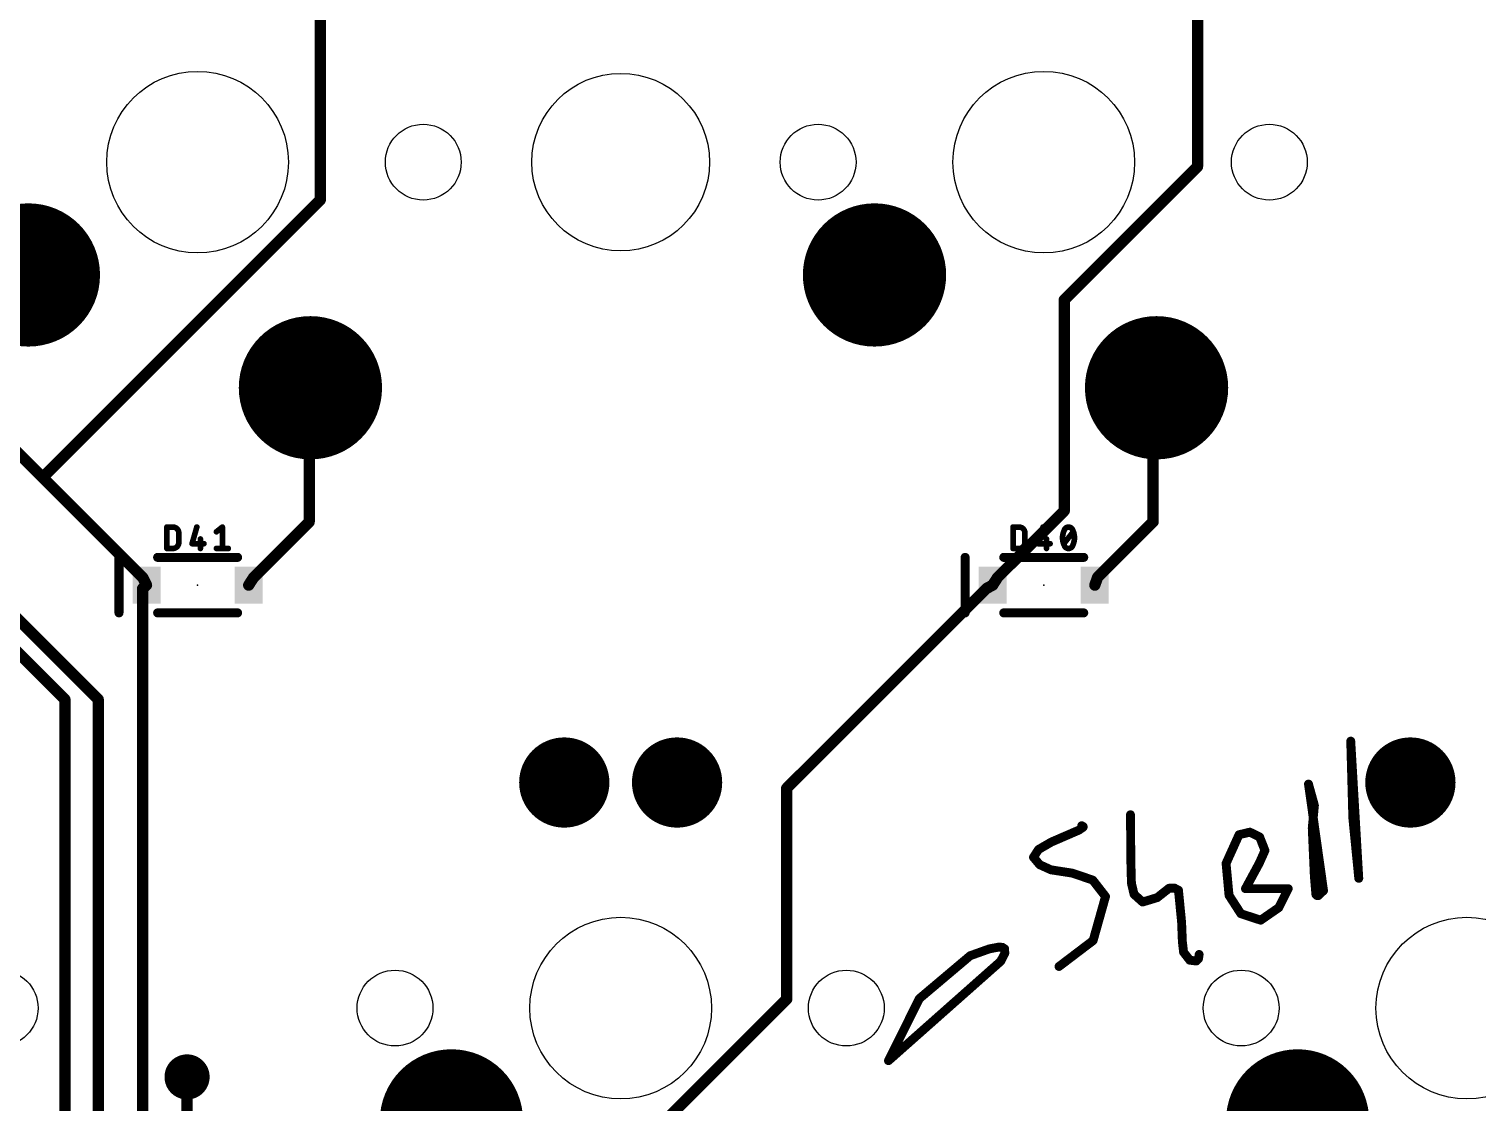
# Model space of a CAD drawing. Extents: x -10 to 314, y -10 to 86.
# Drawn here: x 181.94 to 214.54, y 16.93 to 41.1 of the extents above; entities that cross this region are included whole.
import ezdxf

# ---------------------------------------------------------------- set-up
doc = ezdxf.new("R2010")
doc.units = 0
for name, color, linetype in [('1', 12, 'CONTINUOUS'), ('17', 110, 'CONTINUOUS'), ('18', 110, 'CONTINUOUS'), ('20', 31, 'CONTINUOUS'), ('21', 253, 'CONTINUOUS'), ('23', 53, 'CONTINUOUS'), ('25', 253, 'CONTINUOUS'), ('37', 253, 'CONTINUOUS')]:
    doc.layers.add(name, color=color, linetype=linetype)

# ---------------------------------------------------------------- blocks, each defined once
blk = doc.blocks.new('RECT')
blk.add_solid([(-0.5, -0.5), (0.5, -0.5), (-0.5, 0.5), (0.5, 0.5)])
blk = doc.blocks.new('ROUNDP')
at = {"const_width": 0.5}
blk.add_lwpolyline([(0, -0.25, 1), (0, 0.25, 1), (0, -0.25)], format="xyb", dxfattribs=at)
blk = doc.blocks.new('ROUNDV')
at = {"const_width": 0.5}
blk.add_lwpolyline([(0, -0.25, 1), (0, 0.25, 1), (0, -0.25)], format="xyb", dxfattribs=at)

msp = doc.modelspace()

# ---------------------------------------------------------------- linework, layer by layer
at = {"layer": '1', "const_width": 0.254}
for points in [[(208.25, 47.5), (208.25, 38)], [(188.5, 37.25), (188.5, 46.75)], [(208.25, 38), (205.25, 35)], [(182.25, 31), (188.5, 37.25)], [(205.25, 35), (205.25, 30.25)], [(188.25, 33), (188.2775, 33.02)], [(188.25, 33), (188.25, 30)], [(207.25, 33), (207.3275, 33.02)], [(207.25, 33), (207.25, 30)], [(182.25, 31), (181.25, 32)], [(184.5, 28.75), (182.25, 31)], [(205.25, 30.25), (203.75, 28.75)], [(188.25, 30), (187, 28.75)], [(207.25, 30), (206, 28.75)], [(182.75, 26), (179, 29.75)], [(183.5, 26), (179.75, 29.75)], [(184.5, 28.75), (184.5875, 28.575)], [(184.5, 28.5), (184.5875, 28.575)], [(187, 28.75), (186.8875, 28.575)], [(203.5, 28.5), (203.6375, 28.575)], [(203.75, 28.75), (203.6375, 28.575)], [(206, 28.75), (205.9375, 28.575)], [(184.5, 28.5), (184.5, 12.5)], [(203.5, 28.5), (199, 24)], [(182.75, 3.75), (182.75, 26)], [(183.5, 12), (183.5, 26)], [(199, 24), (199, 19.25)], [(199, 19.25), (195.75, 16)], [(185.5, 17.5), (185.5, 14.75)]]:
    msp.add_lwpolyline(points, dxfattribs=at)
at = {"layer": '1', "const_width": 0.127}
for points in [[(208.1865, 38, 1), (208.3135, 38)], [(208.2949, 37.9551, 1), (208.2051, 38.0449)], [(188.4365, 37.25, 1), (188.5635, 37.25)], [(188.5449, 37.2051, 1), (188.4551, 37.2949)], [(205.3135, 35, 1), (205.1865, 35)], [(205.2051, 35.0449, 1), (205.2949, 34.9551)], [(188.3135, 33, 1), (188.1865, 33)], [(188.2127, 33.0514, 1), (188.2873, 32.9486)], [(188.3148, 32.9686, 1), (188.2402, 33.0714)], [(207.3135, 33, 1), (207.1865, 33)], [(207.2341, 33.0615, 1), (207.2659, 32.9385)], [(207.3434, 32.9585, 1), (207.3116, 33.0815)], [(182.2949, 31.0449, 1), (182.2051, 30.9551)], [(182.2051, 31.0449, 1), (182.2949, 30.9551)], [(182.2051, 30.9551, 1), (182.2949, 31.0449)], [(205.2949, 30.2051, 1), (205.2051, 30.2949)], [(188.1865, 30, 1), (188.3135, 30)], [(188.2949, 29.9551, 1), (188.2051, 30.0449)], [(205.1865, 30.25, 1), (205.3135, 30.25)], [(207.1865, 30, 1), (207.3135, 30)], [(207.2949, 29.9551, 1), (207.2051, 30.0449)], [(184.5568, 28.7784, 1), (184.4432, 28.7216)], [(184.4551, 28.7051, 1), (184.5449, 28.7949)], [(184.6288, 28.5268, 1), (184.5462, 28.6232)], [(186.9551, 28.7949, 1), (187.0449, 28.7051)], [(187.0534, 28.7157, 1), (186.9466, 28.7843)], [(203.6679, 28.5193, 1), (203.6071, 28.6307)], [(203.7051, 28.7949, 1), (203.7949, 28.7051)], [(203.8034, 28.7157, 1), (203.6966, 28.7843)], [(205.9551, 28.7949, 1), (206.0449, 28.7051)], [(206.0598, 28.7286, 1), (205.9402, 28.7714)], [(184.5635, 28.5, 1), (184.4365, 28.5)], [(184.4587, 28.5482, 1), (184.5413, 28.4518)], [(184.5307, 28.5466, 1), (184.6443, 28.6034)], [(186.8341, 28.6093, 1), (186.9409, 28.5407)], [(203.4696, 28.5557, 1), (203.5304, 28.4443)], [(203.5449, 28.4551, 1), (203.4551, 28.5449)], [(203.5841, 28.6093, 1), (203.6909, 28.5407)], [(205.8777, 28.5964, 1), (205.9973, 28.5536)], [(182.8135, 26, 1), (182.6865, 26)], [(182.7051, 25.9551, 1), (182.7949, 26.0449)], [(183.5635, 26, 1), (183.4365, 26)], [(183.4551, 25.9551, 1), (183.5449, 26.0449)], [(199.0635, 24, 1), (198.9365, 24)], [(198.9551, 24.0449, 1), (199.0449, 23.9551)], [(198.9365, 19.25, 1), (199.0635, 19.25)], [(199.0449, 19.2051, 1), (198.9551, 19.2949)], [(185.5635, 17.5, 1), (185.4365, 17.5)]]:
    msp.add_lwpolyline(points, format="xyb", dxfattribs=at)
at = {"layer": '20'}
for centre, radius in [((185.7375, 38.1), 2.0447), ((204.7875, 38.1), 2.0447), ((195.2625, 38.1), 2), ((190.8175, 38.1), 0.8534), ((199.7075, 38.1), 0.8534), ((209.8675, 38.1), 0.8534), ((195.2625, 19.05), 2.0447), ((214.3125, 19.05), 2.0447), ((181.2925, 19.05), 0.8534), ((190.1825, 19.05), 0.8534), ((200.3425, 19.05), 0.8534), ((209.2325, 19.05), 0.8534)]:
    msp.add_circle(centre, radius, dxfattribs=at)
at = {"layer": '21', "const_width": 0.2032}
for points in [[(183.9675, 29.2), (183.9675, 27.95)], [(184.8375, 29.2), (186.6375, 29.2)], [(203.0175, 29.2), (203.0175, 27.95)], [(203.8875, 29.2), (205.6875, 29.2)], [(184.8375, 27.95), (186.6375, 27.95)], [(203.8875, 27.95), (205.6875, 27.95)]]:
    msp.add_lwpolyline(points, dxfattribs=at)
at = {"layer": '21', "const_width": 0.1016}
for points in [[(184.0183, 29.2, 1), (183.9167, 29.2)], [(184.8375, 29.2508, 1), (184.8375, 29.1492)], [(186.6375, 29.1492, 1), (186.6375, 29.2508)], [(203.0683, 29.2, 1), (202.9667, 29.2)], [(203.8875, 29.2508, 1), (203.8875, 29.1492)], [(205.6875, 29.1492, 1), (205.6875, 29.2508)], [(184.8375, 28.0008, 1), (184.8375, 27.8992)], [(186.6375, 27.8992, 1), (186.6375, 28.0008)], [(203.8875, 28.0008, 1), (203.8875, 27.8992)], [(205.6875, 27.8992, 1), (205.6875, 28.0008)], [(183.9167, 27.95, 1), (184.0183, 27.95)], [(202.9667, 27.95, 1), (203.0683, 27.95)]]:
    msp.add_lwpolyline(points, format="xyb", dxfattribs=at)
at = {"layer": '23'}
for p in [(185.7375, 28.575), (204.7875, 28.575)]:
    msp.add_point(p, dxfattribs=at)
at = {"layer": '25', "const_width": 0.127}
for points in [[(185.0457, 29.4005), (185.0457, 29.8831)], [(185.0457, 29.8831), (185.1797, 29.8831)], [(185.3138, 29.749), (185.3138, 29.5346)], [(185.7198, 29.8831), (185.6126, 29.5077)], [(185.8003, 29.615), (185.8003, 29.4005)], [(186.1612, 29.7759), (186.2953, 29.8831)], [(186.2953, 29.8831), (186.2953, 29.4005)], [(204.0957, 29.4005), (204.0957, 29.8831)], [(204.0957, 29.8831), (204.2297, 29.8831)], [(204.3638, 29.749), (204.3638, 29.5346)], [(204.7698, 29.8831), (204.6626, 29.5077)], [(204.8503, 29.615), (204.8503, 29.4005)], [(205.238, 29.5077), (205.4525, 29.7759)], [(185.1797, 29.4005), (185.0457, 29.4005)], [(185.6126, 29.5077), (185.8807, 29.5077)], [(186.1612, 29.4005), (186.4293, 29.4005)], [(204.2297, 29.4005), (204.0957, 29.4005)], [(204.6626, 29.5077), (204.9307, 29.5077)]]:
    msp.add_lwpolyline(points, dxfattribs=at)
at = {"layer": '25'}
for points, const_width in [([(185.0774, 29.8831, 1), (185.0139, 29.8831)], 0.0635), ([(185.0457, 29.9149, 1), (185.0457, 29.8514)], 0.0635), ([(185.3138, 29.749, 0.4142), (185.1797, 29.8831)], 0.127), ([(185.1797, 29.9149, 1), (185.1797, 29.8514)], 0.0635), ([(185.1797, 29.8514, 1), (185.1797, 29.9149)], 0.0635), ([(185.3455, 29.749, 1), (185.282, 29.749)], 0.0635), ([(185.282, 29.749, 1), (185.3455, 29.749)], 0.0635), ([(185.7504, 29.8744, 1), (185.6893, 29.8918)], 0.0635), ([(185.832, 29.615, 1), (185.7685, 29.615)], 0.0635), ([(186.1414, 29.8006, 1), (186.1811, 29.7511)], 0.0635), ([(186.327, 29.8831, 1), (186.2635, 29.8831)], 0.0635), ([(186.3151, 29.8583, 1), (186.2754, 29.9079)], 0.0635), ([(204.1274, 29.8831, 1), (204.0639, 29.8831)], 0.0635), ([(204.0957, 29.9149, 1), (204.0957, 29.8514)], 0.0635), ([(204.3638, 29.749, 0.4142), (204.2297, 29.8831)], 0.127), ([(204.2297, 29.9149, 1), (204.2297, 29.8514)], 0.0635), ([(204.2297, 29.8514, 1), (204.2297, 29.9149)], 0.0635), ([(204.3955, 29.749, 1), (204.332, 29.749)], 0.0635), ([(204.332, 29.749, 1), (204.3955, 29.749)], 0.0635), ([(204.8004, 29.8744, 1), (204.7393, 29.8918)], 0.0635), ([(204.882, 29.615, 1), (204.8185, 29.615)], 0.0635), ([(205.2514, 29.8161, 0.1139), (205.2112, 29.6418)], 0.127), ([(205.2112, 29.6418, 0.1139), (205.2514, 29.4675)], 0.127), ([(205.243, 29.6418, 1), (205.1795, 29.6418)], 0.0635), ([(205.1795, 29.6418, 1), (205.243, 29.6418)], 0.0635), ([(205.3453, 29.8831, 0.3205), (205.2514, 29.8161)], 0.127), ([(205.2214, 29.8264, 1), (205.2815, 29.8058)], 0.0635), ([(205.28, 29.8022, 1), (205.2229, 29.83)], 0.0635), ([(205.4391, 29.8161, 0.3205), (205.3453, 29.8831)], 0.127), ([(205.3453, 29.9148, 1), (205.3453, 29.8514)], 0.0635), ([(205.3453, 29.8514, 1), (205.3453, 29.9148)], 0.0635), ([(205.4793, 29.6418, 0.1139), (205.4391, 29.8161)], 0.127), ([(205.4677, 29.83, 1), (205.4106, 29.8022)], 0.0635), ([(205.4391, 29.4675, 0.1139), (205.4793, 29.6418)], 0.127), ([(205.4091, 29.8058, 1), (205.4692, 29.8264)], 0.0635), ([(205.4773, 29.756, 1), (205.4277, 29.7957)], 0.0635), ([(205.5111, 29.6418, 1), (205.4476, 29.6418)], 0.0635), ([(205.4476, 29.6418, 1), (205.5111, 29.6418)], 0.0635), ([(185.0139, 29.4005, 1), (185.0774, 29.4005)], 0.0635), ([(185.0457, 29.4322, 1), (185.0457, 29.3688)], 0.0635), ([(185.1797, 29.4005, 0.4142), (185.3138, 29.5346)], 0.127), ([(185.1797, 29.4322, 1), (185.1797, 29.3688)], 0.0635), ([(185.1797, 29.3688, 1), (185.1797, 29.4322)], 0.0635), ([(185.3455, 29.5346, 1), (185.282, 29.5346)], 0.0635), ([(185.282, 29.5346, 1), (185.3455, 29.5346)], 0.0635), ([(185.6126, 29.5395, 1), (185.6126, 29.476)], 0.0635), ([(185.5821, 29.5165, 1), (185.6431, 29.499)], 0.0635), ([(185.7685, 29.4005, 1), (185.832, 29.4005)], 0.0635), ([(185.8807, 29.476, 1), (185.8807, 29.5395)], 0.0635), ([(186.1612, 29.4322, 1), (186.1612, 29.3688)], 0.0635), ([(186.2635, 29.4005, 1), (186.327, 29.4005)], 0.0635), ([(186.4293, 29.3688, 1), (186.4293, 29.4322)], 0.0635), ([(204.0639, 29.4005, 1), (204.1274, 29.4005)], 0.0635), ([(204.0957, 29.4322, 1), (204.0957, 29.3688)], 0.0635), ([(204.2297, 29.4005, 0.4142), (204.3638, 29.5346)], 0.127), ([(204.2297, 29.4322, 1), (204.2297, 29.3688)], 0.0635), ([(204.2297, 29.3688, 1), (204.2297, 29.4322)], 0.0635), ([(204.3955, 29.5346, 1), (204.332, 29.5346)], 0.0635), ([(204.332, 29.5346, 1), (204.3955, 29.5346)], 0.0635), ([(204.6626, 29.5395, 1), (204.6626, 29.476)], 0.0635), ([(204.6321, 29.5165, 1), (204.6931, 29.499)], 0.0635), ([(204.8185, 29.4005, 1), (204.882, 29.4005)], 0.0635), ([(204.9307, 29.476, 1), (204.9307, 29.5395)], 0.0635), ([(205.2132, 29.5276, 1), (205.2628, 29.4879)], 0.0635), ([(205.2514, 29.4675, 0.3205), (205.3453, 29.4005)], 0.127), ([(205.2815, 29.4778, 1), (205.2214, 29.4572)], 0.0635), ([(205.2229, 29.4536, 1), (205.28, 29.4814)], 0.0635), ([(205.3453, 29.4005, 0.3205), (205.4391, 29.4675)], 0.127), ([(205.3453, 29.4322, 1), (205.3453, 29.3688)], 0.0635), ([(205.3453, 29.3688, 1), (205.3453, 29.4322)], 0.0635), ([(205.4106, 29.4814, 1), (205.4677, 29.4536)], 0.0635), ([(205.4692, 29.4572, 1), (205.4091, 29.4778)], 0.0635)]:
    msp.add_lwpolyline(points, format="xyb", dxfattribs=dict(at, const_width=const_width))
at = {"layer": '37', "const_width": 0.1}
for points in [[(211.7496, 25.0633, 1), (211.6496, 25.0606)], [(211.7495, 25.0649, 1), (211.6497, 25.059)], [(210.7965, 24.1081, 1), (210.7001, 24.0814)], [(210.7978, 24.1018, 1), (210.6988, 24.0878)], [(206.7905, 23.4048, 1), (206.6905, 23.404)], [(210.9313, 23.6087, 1), (210.8317, 23.6183)], [(210.8333, 23.6002, 1), (210.9297, 23.6268)], [(205.5519, 23.0995, 1), (205.609, 23.0175)], [(205.6004, 23.0126, 1), (205.5606, 23.1044)], [(205.6669, 23.2008, 1), (205.6192, 23.1129)], [(205.7214, 23.1559, 1), (205.6265, 23.1243)], [(205.6258, 23.1352, 1), (205.7233, 23.1127)], [(205.7252, 23.1211, 1), (205.6278, 23.1437)], [(205.6291, 23.1166, 1), (205.7239, 23.1482)], [(205.7031, 23.0829, 1), (205.646, 23.165)], [(205.6501, 23.0962, 1), (205.6978, 23.1841)], [(210.8826, 23.1072, 1), (210.7827, 23.1028)], [(210.7829, 23.1097, 1), (210.8824, 23.1002)], [(211.7964, 23.3318, 1), (211.6969, 23.322)], [(211.6967, 23.3255, 1), (211.7967, 23.3282)], [(204.9378, 22.8347, 1), (204.9776, 22.7429)], [(204.9828, 22.7456, 1), (204.9326, 22.8321)], [(209.1727, 23.0026, 1), (209.1959, 22.9053)], [(209.2298, 22.9333, 1), (209.1387, 22.9745)], [(209.4501, 23.0571, 1), (209.4064, 22.9671)], [(209.4399, 22.9635, 1), (209.4167, 23.0607)], [(209.6944, 22.9235, 1), (209.6013, 22.887)], [(209.6259, 22.8603, 1), (209.6697, 22.9502)], [(204.5152, 22.4729, 1), (204.5995, 22.4191)], [(204.5957, 22.4781, 1), (204.5191, 22.4139)], [(204.6443, 22.6646, 1), (204.6946, 22.5782)], [(204.7116, 22.5945, 1), (204.6273, 22.6483)], [(209.7214, 22.5807, 1), (209.8145, 22.6173)], [(209.8136, 22.5786, 1), (209.7223, 22.6194)], [(204.7182, 22.3243, 1), (204.6769, 22.2333)], [(204.6592, 22.2467, 1), (204.7359, 22.3109)], [(204.9596, 22.2129, 1), (204.9443, 22.1141)], [(204.9313, 22.1179, 1), (204.9726, 22.209)], [(205.4481, 22.1366, 1), (205.4158, 22.042)], [(205.4243, 22.0399, 1), (205.4396, 22.1387)], [(206.7985, 22.3797, 1), (206.6985, 22.3771)], [(206.6985, 22.3781, 1), (206.7985, 22.3788)], [(208.9425, 22.3135, 1), (208.8429, 22.3043)], [(208.8472, 22.3295, 1), (208.9383, 22.2883)], [(209.5934, 22.3312, 1), (209.6847, 22.2904)], [(209.683, 22.287, 1), (209.5951, 22.3346)], [(205.93, 21.9636, 1), (205.8512, 21.9021)], [(205.8744, 21.8855, 1), (205.9067, 21.9802)], [(206.712, 21.8607, 1), (206.812, 21.8633)], [(206.8107, 21.8735, 1), (206.7134, 21.8505)], [(207.6076, 21.7988, 1), (207.6114, 21.6989)], [(207.6404, 21.7096, 1), (207.5786, 21.7882)], [(207.7509, 21.7979, 1), (207.7058, 21.7087)], [(207.7302, 21.7033, 1), (207.7265, 21.8033)], [(210.9298, 22.033, 1), (210.8301, 22.0247)], [(210.83, 22.0267, 1), (210.9299, 22.031)], [(211.8303, 21.9691, 1), (211.9301, 21.9749)], [(211.8304, 21.9671, 1), (211.93, 21.9769)], [(206.2265, 21.5502, 1), (206.1303, 21.5772)], [(206.139, 21.533, 1), (206.2178, 21.5945)], [(206.8545, 21.6488, 1), (206.788, 21.5742)], [(206.7726, 21.6, 1), (206.8699, 21.623)], [(207, 21.487, 1), (207.0289, 21.3913)], [(206.9812, 21.4018, 1), (207.0477, 21.4765)], [(207.3105, 21.5773, 1), (207.3723, 21.4987)], [(207.3558, 21.4901, 1), (207.3269, 21.5858)], [(207.8705, 21.7115, 1), (207.7709, 21.7017)], [(207.7981, 21.662, 1), (207.8432, 21.7512)], [(209.0013, 21.6154, 1), (208.9173, 21.5612)], [(208.9095, 21.5837, 1), (209.0091, 21.5929)], [(209.3294, 21.7894, 1), (209.3294, 21.6894)], [(209.2855, 21.7632, 1), (209.3734, 21.7156)], [(210.3376, 21.717, 1), (210.2482, 21.7618)], [(210.2929, 21.6894, 1), (210.2929, 21.7894)], [(210.951, 21.6446, 1), (210.8781, 21.5762)], [(210.8647, 21.6063, 1), (210.9644, 21.6146)], [(210.9424, 21.6363, 1), (210.9314, 21.5369)], [(210.9004, 21.5524, 1), (210.9734, 21.6208)], [(210.9322, 21.6198, 1), (211.0006, 21.5469)], [(210.9609, 21.5336, 1), (210.9719, 21.633)], [(211.0373, 21.6893, 1), (211.1363, 21.7033)], [(211.121, 21.6599, 1), (211.0526, 21.7328)], [(209.2408, 21.2243, 1), (209.2095, 21.1294)], [(209.1832, 21.1497, 1), (209.2671, 21.204)], [(210.0341, 21.3342, 1), (210.1235, 21.2894)], [(210.1072, 21.2707, 1), (210.0503, 21.353)], [(207.941, 20.9896, 1), (207.841, 20.9856)], [(207.8412, 20.9828, 1), (207.9408, 20.9925)], [(209.6424, 21.0709, 1), (209.6993, 20.9886)], [(209.6552, 20.9823, 1), (209.6866, 21.0772)], [(205.8513, 20.5847, 1), (205.9476, 20.5577)], [(205.9297, 20.5314, 1), (205.8692, 20.611)], [(207.9584, 20.5516, 1), (207.8591, 20.5402)], [(207.8588, 20.5439, 1), (207.9587, 20.5479)], [(203.1146, 20.2766, 1), (203.1482, 20.1824)], [(203.1636, 20.1913, 1), (203.0991, 20.2677)], [(203.5513, 20.4319, 1), (203.5705, 20.3337)], [(203.5777, 20.3357, 1), (203.5441, 20.4299)], [(203.7796, 20.4745, 1), (203.7716, 20.3748)], [(203.7852, 20.3756, 1), (203.7661, 20.4737)], [(203.8848, 20.4595, 1), (203.8288, 20.3766)], [(203.8528, 20.3682, 1), (203.8608, 20.4679)], [(203.9574, 20.3854, 1), (203.8575, 20.3824)], [(203.8605, 20.2817, 1), (203.9604, 20.2847)], [(203.9549, 20.2603, 1), (203.866, 20.306)], [(203.8795, 20.3424, 1), (203.9354, 20.4253)], [(207.9755, 20.3399, 1), (207.8964, 20.2787)], [(207.8863, 20.3036, 1), (207.9856, 20.315)], [(208.0815, 20.1788, 1), (208.0687, 20.0796)], [(208.2222, 20.1662, 1), (208.321, 20.1513)], [(208.3062, 20.1227, 1), (208.237, 20.1948)], [(208.3361, 20.2511, 1), (208.2373, 20.2661)], [(203.7739, 20.1271, 1), (203.8628, 20.0814)], [(203.8515, 20.0668, 1), (203.7852, 20.1417)], [(205.1012, 20.0275, 1), (205.1617, 19.9478)], [(208.0355, 20.0986, 1), (208.1147, 20.1598)], [(208.1866, 20.1465, 1), (208.2558, 20.0743)], [(208.2149, 20.0608, 1), (208.2276, 20.16)], [(201.9543, 19.3014, 1), (202.0188, 19.225)], [(202.0313, 19.241, 1), (201.9418, 19.2855)], [(201.2592, 17.9031, 1), (201.3255, 17.8283)], [(201.2476, 17.8879, 1), (201.3371, 17.8434)]]:
    msp.add_lwpolyline(points, format="xyb", dxfattribs=at)
at = {"layer": '37', "const_width": 0.2}
for points in [[(211.6996, 25.0619), (211.7467, 23.3269)], [(211.8802, 21.972), (211.6996, 25.0619)], [(210.7483, 24.0948), (210.8815, 23.6135)], [(211.0868, 21.6963), (210.7483, 24.0948)], [(206.7485, 22.3784), (206.7405, 23.4044)], [(210.8815, 23.6135), (210.8327, 23.105)], [(204.9577, 22.7888), (205.5805, 23.0585)], [(205.5805, 23.0585), (205.6746, 23.1239)], [(205.6739, 23.1401), (205.643, 23.1569)], [(205.6765, 23.1324), (205.6739, 23.1401)], [(205.6746, 23.1239), (205.6765, 23.1324)], [(210.8327, 23.105), (210.88, 22.0289)], [(211.7467, 23.3269), (211.8802, 21.972)], [(204.6694, 22.6214), (204.9577, 22.7888)], [(209.1843, 22.9539), (208.8927, 22.3089)], [(209.4283, 23.0121), (209.1843, 22.9539)], [(209.6478, 22.9053), (209.4283, 23.0121)], [(209.768, 22.599), (209.6478, 22.9053)], [(204.5574, 22.446), (204.6694, 22.6214)], [(204.6976, 22.2788), (204.5574, 22.446)], [(209.639, 22.3108), (209.768, 22.599)], [(204.952, 22.1635), (204.6976, 22.2788)], [(205.4319, 22.0893), (204.952, 22.1635)], [(205.8906, 21.9329), (205.4319, 22.0893)], [(206.762, 21.862), (206.7485, 22.3784)], [(208.8927, 22.3089), (208.9593, 21.5883)], [(209.3294, 21.7394), (209.639, 22.3108)], [(206.1784, 21.5637), (205.8906, 21.9329)], [(206.8212, 21.6115), (206.762, 21.862)], [(207.6095, 21.7489), (207.3414, 21.538)], [(207.7283, 21.7533), (207.6095, 21.7489)], [(207.8207, 21.7066), (207.7283, 21.7533)], [(210.88, 22.0289), (210.9145, 21.6104)], [(205.8994, 20.5712), (206.1784, 21.5637)], [(207.0145, 21.4392), (206.8212, 21.6115)], [(207.3414, 21.538), (207.0145, 21.4392)], [(207.891, 20.9876), (207.8207, 21.7066)], [(208.9593, 21.5883), (209.2252, 21.1769)], [(210.2929, 21.7394), (209.3294, 21.7394)], [(210.0788, 21.3118), (210.2929, 21.7394)], [(210.9145, 21.6104), (210.9369, 21.5866)], [(210.9369, 21.5866), (210.9664, 21.5833)], [(210.9664, 21.5833), (211.0868, 21.6963)], [(209.2252, 21.1769), (209.6709, 21.0297)], [(209.6709, 21.0297), (210.0788, 21.3118)], [(207.9088, 20.5459), (207.891, 20.9876)], [(205.1315, 19.9876), (205.8994, 20.5712)], [(207.936, 20.3093), (207.9088, 20.5459)], [(201.9865, 19.2632), (203.1314, 20.2295)], [(203.1314, 20.2295), (203.5609, 20.3828)], [(203.5609, 20.3828), (203.7756, 20.4246)], [(203.7756, 20.4246), (203.8568, 20.4181)], [(203.9105, 20.2832), (203.8184, 20.1042)], [(203.8568, 20.4181), (203.9075, 20.3839)], [(203.9075, 20.3839), (203.9105, 20.2832)], [(208.0751, 20.1292), (207.936, 20.3093)], [(208.2212, 20.1104), (208.0751, 20.1292)], [(208.2716, 20.1588), (208.2212, 20.1104)], [(208.2867, 20.2586), (208.2716, 20.1588)], [(203.8184, 20.1042), (201.2924, 17.8657)], [(201.2924, 17.8657), (201.9865, 19.2632)]]:
    msp.add_lwpolyline(points, dxfattribs=at)

# ---------------------------------------------------------------- block references
at = {"layer": '1', "xscale": 0.63, "yscale": 0.83}
for p in [(184.5875, 28.575), (186.8875, 28.575), (203.6375, 28.575), (205.9375, 28.575)]:
    msp.add_blockref('RECT', p, dxfattribs=at)
at = {"layer": '17'}
for p, xscale, yscale in [((181.9275, 35.56), 3.2258, 3.2258), ((200.9775, 35.56), 3.2258, 3.2258), ((188.2775, 33.02), 3.2258, 3.2258), ((207.3275, 33.02), 3.2258, 3.2258), ((193.9925, 24.13), 2.032, 2.032), ((196.5325, 24.13), 2.032, 2.032), ((213.0425, 24.13), 2.032, 2.032), ((191.4525, 16.51), 3.2258, 3.2258), ((210.5025, 16.51), 3.2258, 3.2258)]:
    msp.add_blockref('ROUNDP', p, dxfattribs=dict(at, xscale=xscale, yscale=yscale))
at = {"layer": '18', "xscale": 1.016, "yscale": 1.016}
msp.add_blockref('ROUNDV', (185.5, 17.5), dxfattribs=at)
msp.add_blockref('ROUNDV', (185.5, 17.5), dxfattribs=at)

doc.saveas('drawing.dxf')
